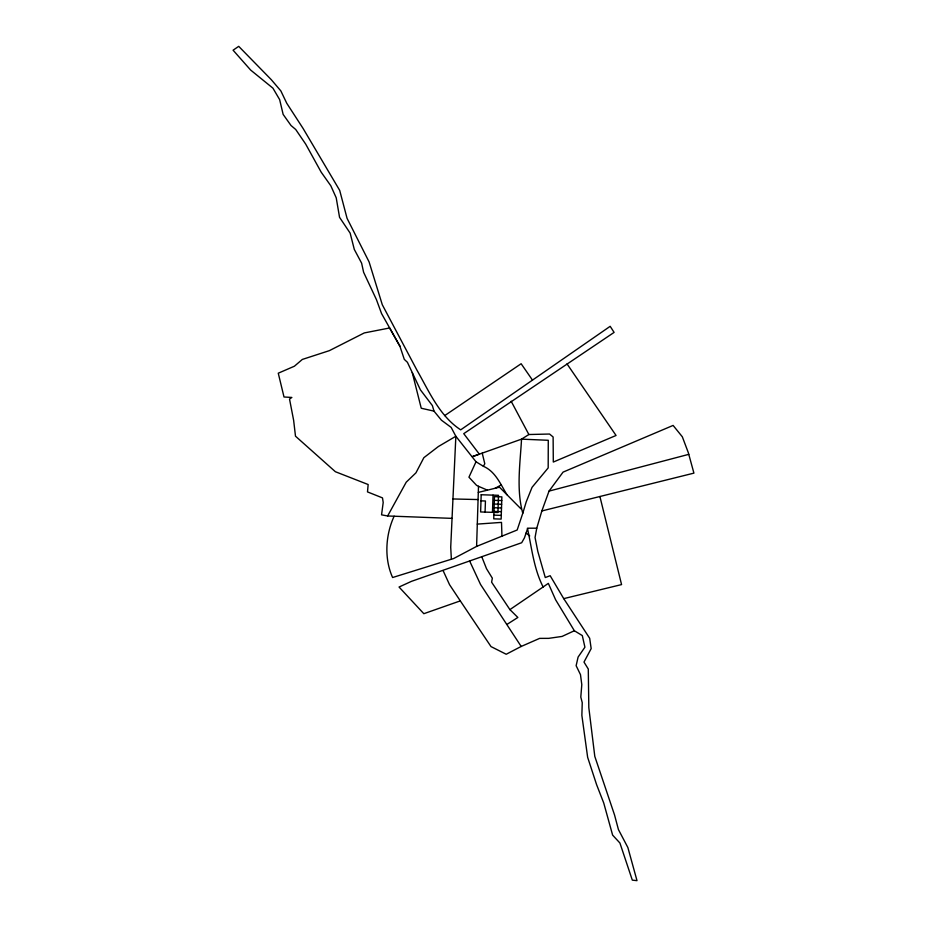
<?xml version="1.0" encoding="UTF-8"?>
<svg xmlns="http://www.w3.org/2000/svg" width="927" height="927" viewBox="0 0 927 927"><rect width="100%" height="100%" fill="white"/><g stroke="black" fill="none" stroke-linecap="round" stroke-linejoin="round"><path stroke-width="1.39" d="M541.843 510.951L693.917 473.129L688.344 452.758L682.33 436.802L673.106 425.423L563.06 472.121L549.039 491.101L541.843 510.951L536.756 528.193L527.417 528.193C531.774 547.834 533.732 568.564 543.129 586.976L509.908 609.607L491.611 582.179L492.341 578.181L486.524 568.738L481.727 556.64M394.126 516.223C385.505 534.983 384.045 558.622 392.608 577.521L453.662 558.529L476.594 546.409L478.494 486.316L476.524 485.308L468.946 477.185L476.014 461.773L455.852 436.269L451.171 427.417L441.437 420.198L433.987 411.125L432.388 405.597L420.418 389.861L407.405 362.283L404.299 359.375L399.885 346.165L389.653 327.973L364.288 332.932L329.34 350.661L302.329 359.433L294.392 366.223L278.262 373.199L284.01 396.999L291.854 397.451L289.525 399.062L293.639 420.36L295.493 436.188L335.377 471.716L368.158 484.531L367.498 491.901L382.492 497.892L383.199 502.48L381.553 514.844L387.637 515.98L452.005 518.367M485.076 512.098L485.435 500.997L480.986 500.847M492.48 512.341L493.037 495.134M476.594 546.409L517.173 530.001L522.782 513.257C516.212 489.444 520.151 463.848 521.542 439.143L528.865 434.52L549.549 434.033L553.118 436.988L553.303 462.052L616.061 435.47L567.023 363.894M536.756 528.193L535.053 537.498L537.822 551.461L545.273 577.533L550.163 575.713L563.732 598.633L589.688 638.297L591.171 648.599L583.987 662.075L588.286 669.039L588.819 707.602L594.798 756.397L614.543 814.972L618.425 829.561L627.869 847.521L637 880.65L632.318 880.129L619.92 843.014L612.62 835.111L603.744 803.014L596.582 784.613L587.648 757.324L581.866 715.366L582.237 702.654L580.8 697.092L581.797 684.647L580.487 674.647L576.13 665.69L578.1 657.069L584.914 647.208L582.307 635.574L574.358 630.742L555.609 599.769L548.332 583.373L543.129 586.976M522.782 513.257L526.223 501.866L532.052 487.324L548.181 467.903L548.274 440.29L521.542 439.143L472.411 456.629L479.34 454.149L463.743 433.662L614.103 332.399L610.175 326.316L460.696 429.838C439.514 416.049 429.108 391.403 416.953 370.186L382.295 304.74L369.073 261.877L347.069 218.355L339.699 190.394L303.048 128.389L286.756 103.268L280.846 90.904L271.275 79.664L238.714 46.35L233.083 50.197L250.661 70.07L272.932 88.169L279.653 99.629L283.141 114.403L291.032 125.516L295.725 129.502L305.678 144.091L321.194 172.179L330.812 185.771L336.211 197.787L339.549 217.324L350.151 233.129L354.299 249.409L361.623 263.175L363.616 272.283L376.408 299.572L381.553 313.569L399.885 346.165M527.567 528.714L524.427 537.915L521.681 542.735L411.449 581.356L399.039 587.034L423.836 613.697L460.302 600.881L491.009 646.594L506.212 654.253L521.194 646.455L539.63 638.379L548.68 638.355L562.063 636.432L574.358 630.742M506.965 494.728C500.51 484.265 495.493 471.507 483.419 466.316L484.786 463.743L482.225 453.129M387.637 515.98L406.235 482.167L415.922 472.874L423.871 457.671L438.332 446.559L455.852 436.269L450.719 547.197L451.368 559.259M444.693 415.609L521.136 363.732L532.48 380.116M507.081 624.346L517.857 617.463L509.908 609.607M495.215 488.239L501.136 484.948M549.039 491.101L688.773 454.346M478.297 492.411L499.491 487.185L521.067 508.958M563.732 598.633L621.565 584.589L599.908 496.501M477.278 524.103L501.507 522.388L501.947 536.165M452.886 498.958L478.065 499.56M494.346 500.337L501.75 500.568M494.23 504.033L501.634 504.276M494.103 507.741L501.507 507.973M493.987 511.437L501.391 511.681M493.871 515.145L501.275 515.377M433.987 411.125L421.24 408.239L412.26 372.561M478.494 486.316L487.417 490.163M476.014 461.773L483.419 466.316M526.084 533.048L529.723 535.933M460.302 600.881L449.537 584.659L443.118 570.615M521.194 646.455L480.522 584.427L469.572 560.87M511.159 401.252L528.865 434.52M481.183 494.751L480.626 511.959L497.938 512.515L498.494 495.308L481.183 494.751M494.462 496.629L493.743 518.842L501.148 519.085L501.866 496.872L494.462 496.629"/></g></svg>
